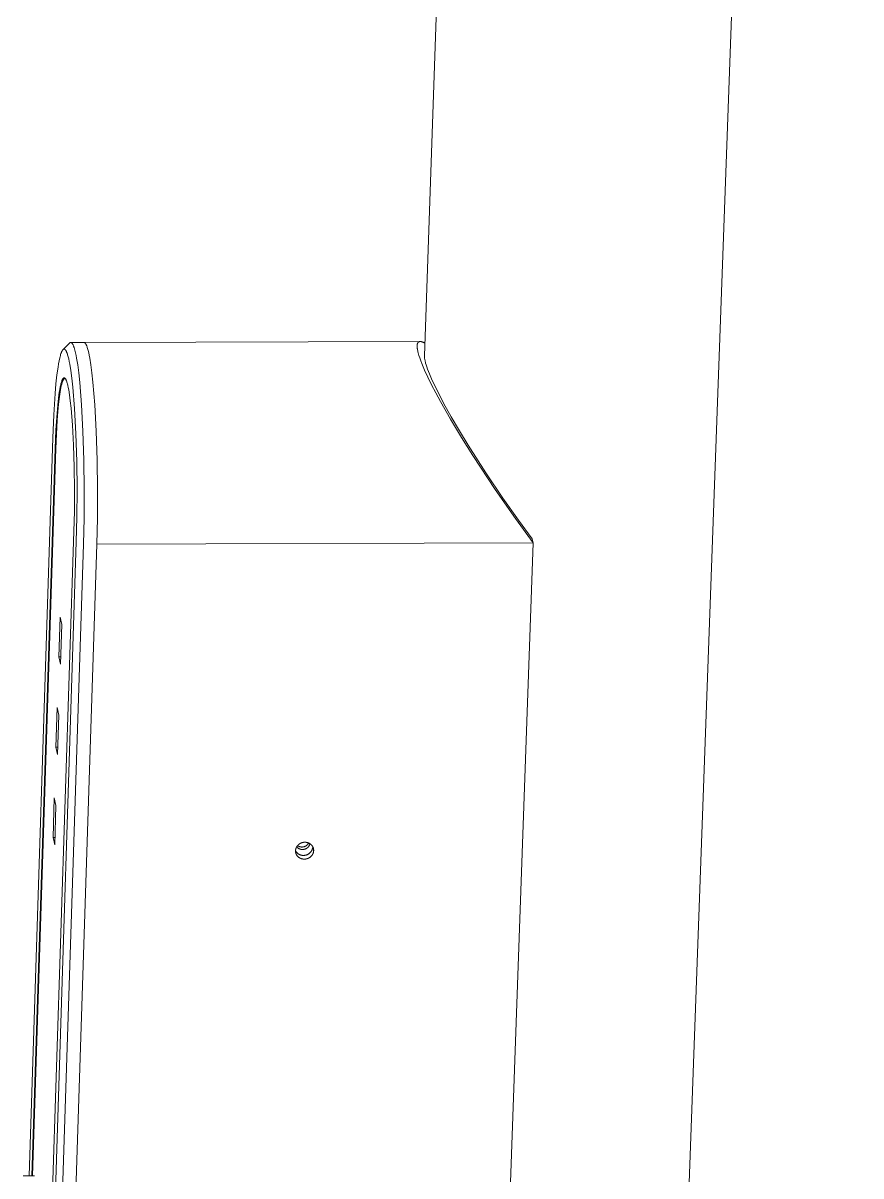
# Model space of a CAD drawing. Header units: inches. Extents: x 214 to 477, y -11 to 187.
# Drawn here: x 438.48 to 448.07, y 110.49 to 123.69 of the extents above; entities that cross this region are included whole.
import ezdxf

# ---------------------------------------------------------------- set-up
doc = ezdxf.new("R2010")
doc.units = ezdxf.units.IN
doc.layers.add('ZANO_R', color=7, linetype='Continuous', lineweight=0)

msp = doc.modelspace()

# ---------------------------------------------------------------- linework, layer by layer
at = {"layer": 'ZANO_R'}
for p, q in [((443.07489, 119.87854), (444.61607, 164.68788)), ((448.07483, 164.55259), (445.44707, 92.30785)), ((438.93347, 119.95033), (439.00808, 120.02582)), ((439.00865, 120.02639), (439.00808, 120.02582)), ((439.00923, 120.02694), (439.00865, 120.02639)), ((439.0098, 120.02746), (439.00923, 120.02694)), ((439.01038, 120.02795), (439.0098, 120.02746)), ((439.01095, 120.02842), (439.01038, 120.02795)), ((439.01152, 120.02886), (439.01095, 120.02842)), ((439.0121, 120.02928), (439.01152, 120.02886)), ((439.01267, 120.02967), (439.0121, 120.02928)), ((439.01325, 120.03004), (439.01267, 120.02967)), ((439.01382, 120.03038), (439.01325, 120.03004)), ((439.01439, 120.0307), (439.01382, 120.03038)), ((439.01497, 120.031), (439.01439, 120.0307)), ((439.01525, 120.03113), (439.01497, 120.031)), ((439.01554, 120.03126), (439.01525, 120.03113)), ((439.01583, 120.03139), (439.01554, 120.03126)), ((439.01611, 120.03151), (439.01583, 120.03139)), ((439.0164, 120.03162), (439.01611, 120.03151)), ((439.01669, 120.03173), (439.0164, 120.03162)), ((439.01697, 120.03183), (439.01669, 120.03173)), ((439.01726, 120.03192), (439.01697, 120.03183)), ((439.01754, 120.03201), (439.01726, 120.03192)), ((439.01783, 120.03209), (439.01754, 120.03201)), ((439.01812, 120.03217), (439.01783, 120.03209)), ((439.0184, 120.03224), (439.01812, 120.03217)), ((439.01869, 120.0323), (439.0184, 120.03224)), ((439.01897, 120.03236), (439.01869, 120.0323)), ((439.01926, 120.03241), (439.01897, 120.03236)), ((439.01954, 120.03245), (439.01926, 120.03241)), ((439.01983, 120.03249), (439.01954, 120.03245)), ((439.02011, 120.03253), (439.01983, 120.03249)), ((439.0204, 120.03255), (439.02011, 120.03253)), ((439.02069, 120.03257), (439.0204, 120.03255)), ((439.02097, 120.03259), (439.02069, 120.03257)), ((439.02126, 120.0326), (439.02097, 120.03259)), ((439.02154, 120.0326), (439.02126, 120.0326)), ((439.02148, 120.0326), (439.1727, 120.033)), ((439.02183, 120.0326), (439.02154, 120.0326)), ((439.02211, 120.03259), (439.02183, 120.0326)), ((439.02239, 120.03257), (439.02211, 120.03259)), ((439.02268, 120.03255), (439.02239, 120.03257)), ((439.02296, 120.03252), (439.02268, 120.03255)), ((439.02325, 120.03249), (439.02296, 120.03252)), ((439.02353, 120.03245), (439.02325, 120.03249)), ((439.02382, 120.0324), (439.02353, 120.03245)), ((439.0241, 120.03235), (439.02382, 120.0324)), ((439.02438, 120.03229), (439.0241, 120.03235)), ((439.02467, 120.03223), (439.02438, 120.03229)), ((439.02495, 120.03216), (439.02467, 120.03223)), ((439.02524, 120.03208), (439.02495, 120.03216)), ((439.02552, 120.032), (439.02524, 120.03208)), ((439.0258, 120.03192), (439.02552, 120.032)), ((439.02609, 120.03182), (439.0258, 120.03192)), ((439.02637, 120.03172), (439.02609, 120.03182)), ((439.02665, 120.03162), (439.02637, 120.03172)), ((439.02693, 120.03151), (439.02665, 120.03162)), ((439.02722, 120.03139), (439.02693, 120.03151)), ((439.0275, 120.03127), (439.02722, 120.03139)), ((439.02807, 120.031), (439.0275, 120.03127)), ((439.02863, 120.03071), (439.02807, 120.031)), ((439.02919, 120.0304), (439.02863, 120.03071)), ((439.02976, 120.03007), (439.02919, 120.0304)), ((439.03032, 120.02971), (439.02976, 120.03007)), ((439.03088, 120.02933), (439.03032, 120.02971)), ((439.03144, 120.02893), (439.03088, 120.02933)), ((439.03201, 120.0285), (439.03144, 120.02893)), ((439.03257, 120.02805), (439.03201, 120.0285)), ((439.03313, 120.02758), (439.03257, 120.02805)), ((439.03369, 120.02708), (439.03313, 120.02758)), ((439.03425, 120.02656), (439.03369, 120.02708)), ((439.0348, 120.02602), (439.03425, 120.02656)), ((439.03536, 120.02546), (439.0348, 120.02602)), ((439.1727, 120.033), (439.17317, 120.03299)), ((439.17278, 120.033), (443.02444, 120.04307)), ((439.17317, 120.03299), (439.17363, 120.03297)), ((439.17363, 120.03297), (439.1741, 120.03293)), ((439.1741, 120.03293), (439.17457, 120.03288)), ((439.17457, 120.03288), (439.17503, 120.03281)), ((439.17503, 120.03281), (439.1755, 120.03273)), ((439.1755, 120.03273), (439.17597, 120.03263)), ((439.17597, 120.03263), (439.17643, 120.03251)), ((439.17643, 120.03251), (439.1769, 120.03238)), ((439.1769, 120.03238), (439.17736, 120.03223)), ((439.17736, 120.03223), (439.17783, 120.03206)), ((439.17783, 120.03206), (439.17829, 120.03188)), ((439.17829, 120.03188), (439.17875, 120.03169)), ((439.17875, 120.03169), (439.17922, 120.03147)), ((439.17922, 120.03147), (439.17968, 120.03125)), ((439.17968, 120.03125), (439.18014, 120.031)), ((439.18014, 120.031), (439.18061, 120.03074)), ((439.18061, 120.03074), (439.18107, 120.03047)), ((439.18107, 120.03047), (439.18153, 120.03018)), ((439.18153, 120.03018), (439.18199, 120.02987)), ((439.18199, 120.02987), (439.18245, 120.02955)), ((439.18245, 120.02955), (439.18291, 120.02921)), ((439.18291, 120.02921), (439.18337, 120.02886)), ((439.18337, 120.02886), (439.18383, 120.02849)), ((439.18383, 120.02849), (439.18429, 120.02811)), ((439.18429, 120.02811), (439.18475, 120.02771)), ((439.18475, 120.02771), (439.18521, 120.02729)), ((439.18521, 120.02729), (439.18567, 120.02687)), ((439.18567, 120.02687), (439.18658, 120.02596)), ((439.18658, 120.02596), (439.1875, 120.025)), ((442.99578, 120.02408), (442.99696, 120.02646)), ((442.99696, 120.02646), (442.99825, 120.02868)), ((442.99825, 120.02868), (442.99964, 120.03074)), ((442.99964, 120.03074), (443.00115, 120.03264)), ((443.00115, 120.03264), (443.00276, 120.03438)), ((443.00276, 120.03438), (443.00448, 120.03596)), ((443.00448, 120.03596), (443.00631, 120.03738)), ((443.00631, 120.03738), (443.00824, 120.03864)), ((443.00824, 120.03864), (443.01028, 120.03974)), ((443.01028, 120.03974), (443.01243, 120.04068)), ((443.01243, 120.04068), (443.01467, 120.04147)), ((443.01467, 120.04147), (443.01702, 120.0421)), ((443.01702, 120.0421), (443.01947, 120.04257)), ((443.01947, 120.04257), (443.02203, 120.04289)), ((443.02203, 120.04289), (443.02468, 120.04305)), ((443.02468, 120.04305), (443.02743, 120.04306)), ((443.02743, 120.04306), (443.03028, 120.04292)), ((443.03028, 120.04292), (443.03323, 120.04262)), ((443.03323, 120.04262), (443.03627, 120.04218)), ((443.03627, 120.04218), (443.03941, 120.04158)), ((443.03941, 120.04158), (443.04265, 120.04083)), ((443.04265, 120.04083), (443.04598, 120.03994)), ((443.04598, 120.03994), (443.04939, 120.0389)), ((443.04939, 120.0389), (443.05291, 120.03771)), ((443.05291, 120.03771), (443.05651, 120.03638)), ((443.05651, 120.03638), (443.0602, 120.0349)), ((443.0602, 120.0349), (443.06397, 120.03328)), ((443.06397, 120.03328), (443.06784, 120.03152)), ((443.06784, 120.03152), (443.07179, 120.02962)), ((443.07179, 120.02962), (443.07582, 120.02758)), ((443.07582, 120.02758), (443.07994, 120.02541)), ((438.90322, 119.88208), (438.90672, 119.89405)), ((438.90672, 119.89405), (438.91024, 119.90497)), ((438.91024, 119.90497), (438.91201, 119.91004)), ((438.91201, 119.91004), (438.91378, 119.91484)), ((438.91378, 119.91484), (438.91556, 119.91938)), ((438.91556, 119.91938), (438.91734, 119.92366)), ((438.91734, 119.92366), (438.91913, 119.92767)), ((438.91913, 119.92767), (438.92092, 119.93142)), ((438.92092, 119.93142), (438.92271, 119.93491)), ((438.92271, 119.93491), (438.9236, 119.93656)), ((438.9236, 119.93656), (438.9245, 119.93814)), ((438.9245, 119.93814), (438.92539, 119.93965)), ((438.92539, 119.93965), (438.92629, 119.9411)), ((438.92629, 119.9411), (438.92719, 119.94248)), ((438.92719, 119.94248), (438.92809, 119.9438)), ((438.92809, 119.9438), (438.92898, 119.94505)), ((438.92898, 119.94505), (438.92988, 119.94623)), ((438.92988, 119.94623), (438.93078, 119.94735)), ((438.93078, 119.94735), (438.93168, 119.94841)), ((438.93168, 119.94841), (438.93257, 119.9494)), ((438.93257, 119.9494), (438.93347, 119.95033)), ((438.93347, 119.95033), (438.93437, 119.95119)), ((438.93437, 119.95119), (438.93527, 119.95199)), ((438.93527, 119.95199), (438.93616, 119.95272)), ((438.93616, 119.95272), (438.93706, 119.95339)), ((438.93706, 119.95339), (438.93796, 119.95399)), ((438.93796, 119.95399), (438.93885, 119.95453)), ((438.93885, 119.95453), (438.93975, 119.95501)), ((438.93975, 119.95501), (438.94064, 119.95543)), ((438.94064, 119.95543), (438.94153, 119.95578)), ((438.94153, 119.95578), (438.94243, 119.95606)), ((438.94243, 119.95606), (438.94332, 119.95629)), ((438.94332, 119.95629), (438.94421, 119.95645)), ((438.94421, 119.95645), (438.9451, 119.95655)), ((438.9451, 119.95655), (438.94599, 119.95659)), ((438.94599, 119.95659), (438.94688, 119.95656)), ((438.94688, 119.95656), (438.94777, 119.95647)), ((438.94777, 119.95647), (438.94866, 119.95633)), ((438.94866, 119.95633), (438.94954, 119.95612)), ((438.94954, 119.95612), (438.95043, 119.95585)), ((438.95043, 119.95585), (438.95131, 119.95552)), ((438.95131, 119.95552), (438.95219, 119.95512)), ((438.95219, 119.95512), (438.95307, 119.95467)), ((438.95307, 119.95467), (438.95395, 119.95416)), ((438.95395, 119.95416), (438.95483, 119.95359)), ((438.95483, 119.95359), (438.95571, 119.95296)), ((438.95571, 119.95296), (438.95658, 119.95227)), ((438.95658, 119.95227), (438.95746, 119.95152)), ((438.95746, 119.95152), (438.95833, 119.95072)), ((438.95833, 119.95072), (438.9592, 119.94985)), ((438.9592, 119.94985), (438.96007, 119.94893)), ((438.96007, 119.94893), (438.96094, 119.94795)), ((438.96094, 119.94795), (438.9618, 119.94691)), ((438.9618, 119.94691), (438.96267, 119.94582)), ((438.96267, 119.94582), (438.96353, 119.94467)), ((438.96353, 119.94467), (438.96439, 119.94346)), ((438.96439, 119.94346), (438.96525, 119.9422)), ((438.96525, 119.9422), (438.96611, 119.94088)), ((438.96611, 119.94088), (438.96696, 119.93951)), ((438.96696, 119.93951), (438.96867, 119.9366)), ((438.96867, 119.9366), (438.97036, 119.93347)), ((438.97036, 119.93347), (438.97205, 119.93013)), ((438.97205, 119.93013), (438.97373, 119.92658)), ((438.97373, 119.92658), (438.97539, 119.92283)), ((438.97539, 119.92283), (438.97705, 119.91887)), ((438.97705, 119.91887), (438.9787, 119.91471)), ((438.9787, 119.91471), (438.98034, 119.91035)), ((438.98034, 119.91035), (438.98359, 119.90106)), ((438.98359, 119.90106), (438.98679, 119.89101)), ((439.03592, 120.02487), (439.03536, 120.02546)), ((439.03647, 120.02426), (439.03592, 120.02487)), ((439.03703, 120.02363), (439.03647, 120.02426)), ((439.03759, 120.02298), (439.03703, 120.02363)), ((439.03869, 120.0216), (439.03759, 120.02298)), ((439.0398, 120.02014), (439.03869, 120.0216)), ((439.0409, 120.01859), (439.0398, 120.02014)), ((439.042, 120.01695), (439.0409, 120.01859)), ((439.0431, 120.01523), (439.042, 120.01695)), ((439.04419, 120.01342), (439.0431, 120.01523)), ((439.04528, 120.01152), (439.04419, 120.01342)), ((439.04637, 120.00954), (439.04528, 120.01152)), ((439.04853, 120.00533), (439.04637, 120.00954)), ((439.05068, 120.00079), (439.04853, 120.00533)), ((439.05282, 119.99593), (439.05068, 120.00079)), ((439.05494, 119.99075), (439.05282, 119.99593)), ((439.05704, 119.98526), (439.05494, 119.99075)), ((439.05913, 119.97946), (439.05704, 119.98526)), ((439.0612, 119.97337), (439.05913, 119.97946)), ((439.06529, 119.96031), (439.0612, 119.97337)), ((439.06932, 119.94613), (439.06529, 119.96031)), ((439.07326, 119.93089), (439.06932, 119.94613)), ((439.07713, 119.91464), (439.07326, 119.93089)), ((439.08341, 119.88544), (439.07713, 119.91464)), ((439.1875, 120.025), (439.18841, 120.02397)), ((439.18841, 120.02397), (439.18932, 120.02289)), ((439.18932, 120.02289), (439.19023, 120.02174)), ((439.19023, 120.02174), (439.19113, 120.02054)), ((439.19113, 120.02054), (439.19204, 120.01928)), ((439.19204, 120.01928), (439.19294, 120.01796)), ((439.19294, 120.01796), (439.19384, 120.01658)), ((439.19384, 120.01658), (439.19474, 120.01514)), ((439.19474, 120.01514), (439.19653, 120.0121)), ((439.19653, 120.0121), (439.19831, 120.00883)), ((439.19831, 120.00883), (439.20009, 120.00533)), ((439.20009, 120.00533), (439.20185, 120.00162)), ((439.20185, 120.00162), (439.2036, 119.99769)), ((439.2036, 119.99769), (439.20535, 119.99354)), ((439.20535, 119.99354), (439.20708, 119.98919)), ((439.20708, 119.98919), (439.2088, 119.98463)), ((439.2088, 119.98463), (439.21221, 119.9749)), ((439.21221, 119.9749), (439.21558, 119.96439)), ((439.21558, 119.96439), (439.2189, 119.95312)), ((439.2189, 119.95312), (439.22217, 119.94111)), ((439.22217, 119.94111), (439.22856, 119.91504)), ((439.22856, 119.91504), (439.23486, 119.88584)), ((442.99016, 119.99135), (442.99021, 119.99535)), ((442.99022, 119.98718), (442.99016, 119.99135)), ((442.99021, 119.99535), (442.99038, 119.99919)), ((442.99039, 119.98286), (442.99022, 119.98718)), ((442.99038, 119.99919), (442.99066, 120.00286)), ((442.99068, 119.97838), (442.99039, 119.98286)), ((442.99066, 120.00286), (442.99105, 120.00638)), ((442.99109, 119.97373), (442.99068, 119.97838)), ((442.99105, 120.00638), (442.99156, 120.00974)), ((442.99161, 119.96893), (442.99109, 119.97373)), ((442.99156, 120.00974), (442.99218, 120.01293)), ((442.99224, 119.96397), (442.99161, 119.96893)), ((442.99218, 120.01293), (442.99291, 120.01596)), ((442.99299, 119.95885), (442.99224, 119.96397)), ((442.99291, 120.01596), (442.99376, 120.01883)), ((442.99484, 119.94813), (442.99299, 119.95885)), ((442.99376, 120.01883), (442.99472, 120.02153)), ((442.99472, 120.02153), (442.99578, 120.02408)), ((442.99714, 119.93679), (442.99484, 119.94813)), ((442.9999, 119.92482), (442.99714, 119.93679)), ((443.00312, 119.91224), (442.9999, 119.92482)), ((443.0068, 119.89906), (443.00312, 119.91224)), ((443.01093, 119.88528), (443.0068, 119.89906)), ((438.87651, 119.75007), (438.88292, 119.7889)), ((438.88292, 119.7889), (438.88953, 119.82395)), ((438.88953, 119.82395), (438.8963, 119.85505)), ((438.8963, 119.85505), (438.89974, 119.86908)), ((438.89974, 119.86908), (438.90322, 119.88208)), ((438.98679, 119.89101), (438.98995, 119.88024)), ((438.98995, 119.88024), (438.99306, 119.86878)), ((438.99306, 119.86878), (438.99915, 119.84387)), ((439.00513, 119.81598), (438.99915, 119.84387)), ((439.01111, 119.78459), (439.00513, 119.81598)), ((439.02298, 119.71106), (439.01111, 119.78459)), ((439.08968, 119.85258), (439.08341, 119.88544)), ((439.10212, 119.7756), (439.08968, 119.85258)), ((439.11425, 119.68338), (439.10212, 119.7756)), ((439.23486, 119.88584), (439.24114, 119.85298)), ((439.24114, 119.85298), (439.25361, 119.776)), ((439.25361, 119.776), (439.26577, 119.68379)), ((443.02053, 119.85595), (443.01093, 119.88528)), ((443.03191, 119.82435), (443.02053, 119.85595)), ((443.04501, 119.79057), (443.03191, 119.82435)), ((443.0598, 119.75469), (443.04501, 119.79057)), ((443.0748, 119.87544), (443.07486, 119.87854)), ((443.07481, 119.87223), (443.0748, 119.87544)), ((443.07489, 119.86892), (443.07481, 119.87223)), ((443.07505, 119.8655), (443.07489, 119.86892)), ((443.07529, 119.86197), (443.07505, 119.8655)), ((443.0756, 119.85834), (443.07529, 119.86197)), ((443.07645, 119.85076), (443.0756, 119.85834)), ((443.07761, 119.84275), (443.07645, 119.85076)), ((443.07907, 119.83433), (443.07761, 119.84275)), ((443.08084, 119.8255), (443.07907, 119.83433)), ((443.08291, 119.81625), (443.08084, 119.8255)), ((443.08528, 119.8066), (443.08291, 119.81625)), ((443.08795, 119.79654), (443.08528, 119.8066)), ((443.09421, 119.77522), (443.08795, 119.79654)), ((443.10165, 119.75235), (443.09421, 119.77522)), ((438.85322, 119.56072), (438.86435, 119.66175)), ((438.86435, 119.66175), (438.87651, 119.75007)), ((439.03454, 119.62299), (439.02298, 119.71106)), ((439.12585, 119.57606), (439.11425, 119.68338)), ((439.26577, 119.68379), (439.2774, 119.57648)), ((443.07621, 119.71683), (443.0598, 119.75469)), ((443.11369, 119.63562), (443.07621, 119.71683)), ((443.11026, 119.72797), (443.10165, 119.75235)), ((443.12003, 119.70211), (443.11026, 119.72797)), ((443.15689, 119.54794), (443.11369, 119.63562)), ((443.13093, 119.67485), (443.12003, 119.70211)), ((443.156, 119.61631), (443.13093, 119.67485)), ((438.84326, 119.44904), (438.85322, 119.56072)), ((438.89678, 119.49542), (438.90204, 119.5233)), ((438.90204, 119.5233), (438.90744, 119.54804)), ((438.90576, 119.49268), (438.90995, 119.51458)), ((438.90744, 119.54804), (438.91018, 119.5592)), ((438.90995, 119.51458), (438.91423, 119.53448)), ((438.91018, 119.5592), (438.91294, 119.56954)), ((438.91294, 119.56954), (438.91573, 119.57905)), ((438.91423, 119.53448), (438.91858, 119.55233)), ((438.91573, 119.57905), (438.91854, 119.58774)), ((438.91854, 119.58774), (438.91995, 119.59177)), ((438.91858, 119.55233), (438.92077, 119.56048)), ((438.91995, 119.59177), (438.92136, 119.59558)), ((438.92077, 119.56048), (438.92299, 119.56811)), ((438.92136, 119.59558), (438.92278, 119.59919)), ((438.92278, 119.59919), (438.92419, 119.60259)), ((438.92299, 119.56811), (438.92521, 119.5752)), ((438.92419, 119.60259), (438.92562, 119.60578)), ((438.92521, 119.5752), (438.92744, 119.58177)), ((438.92562, 119.60578), (438.92704, 119.60876)), ((438.92704, 119.60876), (438.92847, 119.61153)), ((438.92744, 119.58177), (438.92969, 119.5878)), ((438.92847, 119.61153), (438.92918, 119.61283)), ((438.92918, 119.61283), (438.92989, 119.61409)), ((438.92969, 119.5878), (438.93081, 119.59062)), ((438.92989, 119.61409), (438.93061, 119.61529)), ((438.93061, 119.61529), (438.93132, 119.61644)), ((438.93081, 119.59062), (438.93194, 119.5933)), ((438.93132, 119.61644), (438.93204, 119.61753)), ((438.93194, 119.5933), (438.93307, 119.59585)), ((438.93204, 119.61753), (438.93275, 119.61858)), ((438.93275, 119.61858), (438.93347, 119.61957)), ((438.93307, 119.59585), (438.9342, 119.59827)), ((438.93347, 119.61957), (438.93418, 119.62051)), ((438.93418, 119.62051), (438.9349, 119.6214)), ((438.9342, 119.59827), (438.93533, 119.60055)), ((438.9349, 119.6214), (438.93561, 119.62224)), ((438.93533, 119.60055), (438.93646, 119.6027)), ((438.93561, 119.62224), (438.93632, 119.62302)), ((438.93632, 119.62302), (438.93704, 119.62376)), ((438.93646, 119.6027), (438.9376, 119.60472)), ((438.93704, 119.62376), (438.93775, 119.62444)), ((438.9376, 119.60472), (438.93873, 119.6066)), ((438.93775, 119.62444), (438.93847, 119.62507)), ((438.93847, 119.62507), (438.93918, 119.62565)), ((438.93873, 119.6066), (438.93987, 119.60835)), ((438.93918, 119.62565), (438.9399, 119.62618)), ((438.93987, 119.60835), (438.94043, 119.60918)), ((438.9399, 119.62618), (438.94061, 119.62666)), ((438.94043, 119.60918), (438.941, 119.60997)), ((438.94061, 119.62666), (438.94132, 119.62708)), ((438.941, 119.60997), (438.94157, 119.61073)), ((438.94132, 119.62708), (438.94204, 119.62746)), ((438.94157, 119.61073), (438.94214, 119.61146)), ((438.94204, 119.62746), (438.94275, 119.62778)), ((438.94214, 119.61146), (438.9427, 119.61215)), ((438.9427, 119.61215), (438.94327, 119.61281)), ((438.94275, 119.62778), (438.94346, 119.62806)), ((438.94327, 119.61281), (438.94384, 119.61344)), ((438.94346, 119.62806), (438.94417, 119.62828)), ((438.94384, 119.61344), (438.94441, 119.61404)), ((438.94417, 119.62828), (438.94488, 119.62846)), ((438.94441, 119.61404), (438.94498, 119.6146)), ((438.94488, 119.62846), (438.94559, 119.62858)), ((438.94498, 119.6146), (438.94554, 119.61513)), ((438.94554, 119.61513), (438.94611, 119.61563)), ((438.94559, 119.62858), (438.9463, 119.62866)), ((438.94611, 119.61563), (438.94668, 119.61609)), ((438.9463, 119.62866), (438.94701, 119.62868)), ((438.94668, 119.61609), (438.94724, 119.61653)), ((438.94701, 119.62868), (438.94772, 119.62866)), ((438.94724, 119.61653), (438.94781, 119.61693)), ((438.94772, 119.62866), (438.94842, 119.62859)), ((438.94781, 119.61693), (438.94838, 119.61729)), ((438.94838, 119.61729), (438.94894, 119.61763)), ((438.94842, 119.62859), (438.94913, 119.62847)), ((438.94894, 119.61763), (438.94951, 119.61793)), ((438.94913, 119.62847), (438.94984, 119.6283)), ((438.94951, 119.61793), (438.95007, 119.6182)), ((438.94984, 119.6283), (438.95054, 119.62808)), ((438.95007, 119.6182), (438.95064, 119.61844)), ((438.95054, 119.62808), (438.95124, 119.62781)), ((438.95064, 119.61844), (438.9512, 119.61865)), ((438.9512, 119.61865), (438.95177, 119.61883)), ((438.95124, 119.62781), (438.95195, 119.62749)), ((438.95177, 119.61883), (438.95233, 119.61897)), ((438.95195, 119.62749), (438.95265, 119.62713)), ((438.95233, 119.61897), (438.9529, 119.61908)), ((438.95265, 119.62713), (438.95335, 119.62672)), ((438.9529, 119.61908), (438.95346, 119.61916)), ((438.95335, 119.62672), (438.95405, 119.62626)), ((438.95346, 119.61916), (438.95402, 119.61921)), ((438.95402, 119.61921), (438.95459, 119.61923)), ((438.95405, 119.62626), (438.95475, 119.62576)), ((438.95459, 119.61923), (438.95515, 119.61921)), ((438.95475, 119.62576), (438.95544, 119.6252)), ((438.95515, 119.61921), (438.95571, 119.61917)), ((438.95544, 119.6252), (438.95614, 119.6246)), ((438.95571, 119.61917), (438.95627, 119.61909)), ((438.95601, 119.61923), (438.96088, 119.61925)), ((438.95614, 119.6246), (438.95683, 119.62396)), ((438.95627, 119.61909), (438.95683, 119.61899)), ((438.95683, 119.62396), (438.95753, 119.62327)), ((438.95683, 119.61899), (438.95739, 119.61885)), ((438.95739, 119.61885), (438.95795, 119.61868)), ((438.95753, 119.62327), (438.95822, 119.62253)), ((438.95795, 119.61868), (438.95851, 119.61848)), ((438.95822, 119.62253), (438.95891, 119.62174)), ((438.95851, 119.61848), (438.95907, 119.61825)), ((438.95891, 119.62174), (438.9596, 119.62091)), ((438.95907, 119.61825), (438.95963, 119.61799)), ((438.9596, 119.62091), (438.96029, 119.62004)), ((438.95963, 119.61799), (438.96018, 119.6177)), ((438.96018, 119.6177), (438.96074, 119.61737)), ((438.96029, 119.62004), (438.96097, 119.61912)), ((438.96074, 119.61737), (438.9613, 119.61702)), ((438.96097, 119.61912), (438.96166, 119.61816)), ((438.9613, 119.61702), (438.96185, 119.61664)), ((438.96166, 119.61816), (438.96234, 119.61715)), ((438.96185, 119.61664), (438.96241, 119.61623)), ((438.96234, 119.61715), (438.96302, 119.61609)), ((438.96241, 119.61623), (438.96296, 119.61579)), ((438.96296, 119.61579), (438.96351, 119.61531)), ((438.96302, 119.61609), (438.96371, 119.615)), ((438.96371, 119.615), (438.96506, 119.61267)), ((438.96506, 119.61267), (438.96641, 119.61018)), ((438.96641, 119.61018), (438.96775, 119.60751)), ((438.96775, 119.60751), (438.96909, 119.60468)), ((438.96909, 119.60468), (438.97042, 119.60168)), ((438.97042, 119.60168), (438.97174, 119.59852)), ((438.97174, 119.59852), (438.97305, 119.59521)), ((438.97305, 119.59521), (438.97436, 119.59173)), ((438.97436, 119.59173), (438.97694, 119.58432)), ((438.97694, 119.58432), (438.97949, 119.57631)), ((438.97949, 119.57631), (438.98201, 119.56772)), ((438.98201, 119.56772), (438.98448, 119.55858)), ((438.98448, 119.55858), (438.98932, 119.53873)), ((438.98932, 119.53873), (438.99409, 119.5165)), ((438.99409, 119.5165), (438.99885, 119.49149)), ((439.04561, 119.52049), (439.03454, 119.62299)), ((439.06541, 119.27509), (439.04561, 119.52049)), ((439.14662, 119.31909), (439.12585, 119.57606)), ((439.2774, 119.57648), (439.29821, 119.31951)), ((443.1852, 119.55286), (443.156, 119.61631)), ((443.2052, 119.45482), (443.15689, 119.54794)), ((443.21825, 119.48504), (443.1852, 119.55286)), ((438.82713, 119.20277), (438.84326, 119.44904)), ((438.87312, 119.31379), (438.88198, 119.39422)), ((438.88198, 119.39422), (438.89167, 119.46451)), ((438.88642, 119.35564), (438.8938, 119.41565)), ((438.89167, 119.46451), (438.89678, 119.49542)), ((438.8938, 119.41565), (438.90167, 119.46885)), ((438.90167, 119.46885), (438.90576, 119.49268)), ((438.99885, 119.49149), (439.00829, 119.43291)), ((439.00829, 119.43291), (439.0175, 119.36277)), ((443.25794, 119.35735), (443.2052, 119.45482)), ((443.29444, 119.33864), (443.21825, 119.48504)), ((438.86518, 119.22487), (438.87312, 119.31379)), ((438.86777, 119.14288), (438.87959, 119.28959)), ((438.87959, 119.28959), (438.88642, 119.35564)), ((439.0175, 119.36277), (439.0263, 119.28115)), ((439.0263, 119.28115), (439.04206, 119.08577)), ((439.08083, 118.98535), (439.06541, 119.27509)), ((439.16278, 119.01569), (439.14662, 119.31909)), ((439.29821, 119.31951), (439.31441, 119.01612)), ((443.37387, 119.15366), (443.25794, 119.35735)), ((443.38158, 119.18193), (443.29444, 119.33864)), ((438.81617, 118.94105), (438.82713, 119.20277)), ((438.85233, 119.02876), (438.86518, 119.22487)), ((438.85855, 118.98288), (438.86777, 119.14288)), ((443.49912, 118.94497), (443.37387, 119.15366)), ((443.4765, 119.01961), (443.38158, 119.18193)), ((438.84359, 118.8203), (438.85233, 119.02876)), ((438.85194, 118.81683), (438.85855, 118.98288)), ((439.04206, 119.08577), (439.05432, 118.85513)), ((439.09072, 118.66836), (439.08083, 118.98535)), ((439.17315, 118.68374), (439.16278, 119.01569)), ((439.31441, 119.01612), (439.32481, 118.68419)), ((443.57617, 118.85595), (443.4765, 119.01961)), ((438.81617, 118.94105), (438.54486, 110.48724)), ((439.05432, 118.85513), (439.0622, 118.60285)), ((443.62858, 118.73821), (443.49912, 118.94497)), ((443.77925, 118.53834), (443.57617, 118.85595)), ((438.57601, 110.48739), (438.84359, 118.8203)), ((438.85194, 118.81683), (438.58443, 110.48743)), ((443.8839, 118.3505), (443.62858, 118.73821)), ((439.0622, 118.60285), (439.06533, 118.34518)), ((439.09466, 118.34461), (439.09072, 118.66836)), ((439.17728, 118.3447), (439.17315, 118.68374)), ((439.32481, 118.68419), (439.32894, 118.34516)), ((443.97423, 118.24903), (443.77925, 118.53834)), ((439.06533, 118.34518), (439.06394, 118.0978)), ((439.09292, 118.03376), (439.09466, 118.34461)), ((439.17545, 118.01918), (439.17728, 118.3447)), ((439.32894, 118.34516), (439.32711, 118.01964)), ((444.11705, 118.01549), (443.8839, 118.3505)), ((444.15156, 117.9972), (443.97423, 118.24903)), ((439.06394, 118.0978), (439.05875, 117.8729)), ((439.08639, 117.75119), (439.09292, 118.03376)), ((439.1686, 117.72327), (439.17545, 118.01918)), ((439.32711, 118.01964), (439.32024, 117.72375)), ((444.31845, 117.73939), (444.11705, 118.01549)), ((444.30737, 117.78438), (444.15156, 117.9972)), ((439.05875, 117.8729), (438.60741, 103.88097)), ((444.30806, 117.78157), (444.30737, 117.78438)), ((444.31845, 117.73939), (444.30806, 117.78157)), ((438.63462, 103.75406), (439.08639, 117.75119)), ((438.71611, 103.72517), (439.1686, 117.72327)), ((439.32024, 117.72375), (438.8665, 103.7261)), ((439.32024, 117.72375), (444.31845, 117.73939)), ((443.82379, 103.75702), (444.31845, 117.73939)), ((438.88604, 116.43303), (438.90065, 116.88709)), ((438.90065, 116.88709), (438.91972, 116.80261)), ((438.91972, 116.80261), (438.9051, 116.34843)), ((438.88604, 116.43303), (438.90782, 116.4331)), ((438.9051, 116.34843), (438.88604, 116.43303)), ((438.85271, 115.3972), (438.8673, 115.8507)), ((438.8673, 115.8507), (438.88634, 115.76595)), ((438.88634, 115.76595), (438.87174, 115.31233)), ((438.85271, 115.3972), (438.87448, 115.39728)), ((438.87174, 115.31233), (438.85271, 115.3972)), ((438.81941, 114.36264), (438.83399, 114.81559)), ((438.83399, 114.81559), (438.85301, 114.73057)), ((438.85301, 114.73057), (438.83842, 114.27751)), ((438.81941, 114.36264), (438.84117, 114.36273)), ((438.83842, 114.27751), (438.81941, 114.36264)), ((441.59762, 114.21392), (441.59777, 114.21608)), ((441.59777, 114.21608), (441.59797, 114.21826)), ((441.59797, 114.21826), (441.59823, 114.22045)), ((441.59823, 114.22045), (441.59855, 114.22266)), ((441.59855, 114.22266), (441.59892, 114.22488)), ((441.59892, 114.22488), (441.59936, 114.22711)), ((441.59936, 114.22711), (441.59985, 114.22935)), ((441.59985, 114.22935), (441.6004, 114.2316)), ((441.6004, 114.2316), (441.60101, 114.23385)), ((441.60101, 114.23385), (441.60169, 114.23611)), ((441.60169, 114.23611), (441.60243, 114.23836)), ((441.60243, 114.23836), (441.60323, 114.24062)), ((441.60323, 114.24062), (441.6041, 114.24287)), ((441.6041, 114.24287), (441.60502, 114.24512)), ((441.60502, 114.24512), (441.60602, 114.24735)), ((441.60602, 114.24735), (441.60707, 114.24958)), ((441.60707, 114.24958), (441.6082, 114.2518)), ((441.6082, 114.2518), (441.60938, 114.254)), ((441.60938, 114.254), (441.61063, 114.25618)), ((441.61063, 114.25618), (441.61194, 114.25834)), ((441.61275, 114.25405), (441.61072, 114.25633)), ((441.61194, 114.25834), (441.61331, 114.26048)), ((441.61486, 114.25185), (441.61275, 114.25405)), ((441.61331, 114.26048), (441.61475, 114.2626)), ((441.61475, 114.2626), (441.61625, 114.26469)), ((441.61705, 114.24972), (441.61486, 114.25185)), ((441.61625, 114.26469), (441.6178, 114.26675)), ((441.61931, 114.24767), (441.61705, 114.24972)), ((441.6178, 114.26675), (441.61942, 114.26878)), ((441.62164, 114.24569), (441.61931, 114.24767)), ((441.61942, 114.26878), (441.62109, 114.27078)), ((441.6201, 114.26961), (441.62269, 114.26792)), ((441.62109, 114.27078), (441.62282, 114.27274)), ((441.62403, 114.2438), (441.62164, 114.24569)), ((441.62269, 114.26792), (441.62534, 114.26631)), ((441.62282, 114.27274), (441.6246, 114.27467)), ((441.62649, 114.24199), (441.62403, 114.2438)), ((441.6246, 114.27467), (441.62644, 114.27655)), ((441.62534, 114.26631), (441.62804, 114.2648)), ((441.62644, 114.27655), (441.62833, 114.27839)), ((441.62901, 114.24027), (441.62649, 114.24199)), ((441.62804, 114.2648), (441.63079, 114.26339)), ((441.62833, 114.27839), (441.63027, 114.28019)), ((441.63159, 114.23864), (441.62901, 114.24027)), ((441.63027, 114.28019), (441.63225, 114.28194)), ((441.63079, 114.26339), (441.63359, 114.26206)), ((441.63422, 114.23709), (441.63159, 114.23864)), ((441.63225, 114.28194), (441.63428, 114.28365)), ((441.63359, 114.26206), (441.63643, 114.26084)), ((441.63691, 114.23564), (441.63422, 114.23709)), ((441.63428, 114.28365), (441.63636, 114.2853)), ((441.63636, 114.2853), (441.63848, 114.28691)), ((441.63643, 114.26084), (441.63931, 114.25971)), ((441.63964, 114.23428), (441.63691, 114.23564)), ((441.63848, 114.28691), (441.64063, 114.28846)), ((441.63931, 114.25971), (441.64223, 114.25869)), ((441.64242, 114.23302), (441.63964, 114.23428)), ((441.64063, 114.28846), (441.64282, 114.28996)), ((441.64223, 114.25869), (441.64518, 114.25776)), ((441.64524, 114.23185), (441.64242, 114.23302)), ((441.64282, 114.28996), (441.64505, 114.29141)), ((441.64505, 114.29141), (441.64731, 114.2928)), ((441.64518, 114.25776), (441.64817, 114.25694)), ((441.6481, 114.23078), (441.64524, 114.23185)), ((441.64731, 114.2928), (441.6496, 114.29413)), ((441.65099, 114.22981), (441.6481, 114.23078)), ((441.64817, 114.25694), (441.65118, 114.25622)), ((441.6496, 114.29413), (441.65191, 114.29541)), ((441.65392, 114.22894), (441.65099, 114.22981)), ((441.65118, 114.25622), (441.65421, 114.2556)), ((441.65191, 114.29541), (441.65425, 114.29663)), ((441.65687, 114.22817), (441.65392, 114.22894)), ((441.65421, 114.2556), (441.65726, 114.25509)), ((441.65425, 114.29663), (441.65661, 114.29779)), ((441.65661, 114.29779), (441.65899, 114.29889)), ((441.65985, 114.22751), (441.65687, 114.22817)), ((441.65726, 114.25509), (441.66033, 114.25468)), ((441.65899, 114.29889), (441.66139, 114.29993)), ((441.66285, 114.22694), (441.65985, 114.22751)), ((441.66033, 114.25468), (441.66341, 114.25438)), ((441.66139, 114.29993), (441.6638, 114.30091)), ((441.66587, 114.22649), (441.66285, 114.22694)), ((441.66341, 114.25438), (441.6665, 114.25418)), ((441.6638, 114.30091), (441.66623, 114.30184)), ((441.6689, 114.22613), (441.66587, 114.22649)), ((441.66623, 114.30184), (441.66866, 114.3027)), ((441.6665, 114.25418), (441.66959, 114.2541)), ((441.66866, 114.3027), (441.6711, 114.3035)), ((441.67194, 114.22588), (441.6689, 114.22613)), ((441.66959, 114.2541), (441.67268, 114.25411)), ((441.6711, 114.3035), (441.67354, 114.30424)), ((441.67499, 114.22574), (441.67194, 114.22588)), ((441.67268, 114.25411), (441.67578, 114.25424)), ((441.67354, 114.30424), (441.67599, 114.30493)), ((441.67804, 114.2257), (441.67499, 114.22574)), ((441.67578, 114.25424), (441.67886, 114.25447)), ((441.67599, 114.30493), (441.67843, 114.30555)), ((441.68109, 114.22577), (441.67804, 114.2257)), ((441.67843, 114.30555), (441.68088, 114.30612)), ((441.67886, 114.25447), (441.68194, 114.2548)), ((441.68088, 114.30612), (441.68331, 114.30663)), ((441.68414, 114.22594), (441.68109, 114.22577)), ((441.68194, 114.2548), (441.685, 114.25524)), ((441.68331, 114.30663), (441.68574, 114.30708)), ((441.68718, 114.22621), (441.68414, 114.22594)), ((441.685, 114.25524), (441.68805, 114.25579)), ((441.68574, 114.30708), (441.68817, 114.30748)), ((441.69021, 114.2266), (441.68718, 114.22621)), ((441.68805, 114.25579), (441.69107, 114.25644)), ((441.68817, 114.30748), (441.69058, 114.30782)), ((441.69322, 114.22708), (441.69021, 114.2266)), ((441.69058, 114.30782), (441.69298, 114.3081)), ((441.69107, 114.25644), (441.69407, 114.25719)), ((441.69298, 114.3081), (441.69536, 114.30834)), ((441.69622, 114.22767), (441.69322, 114.22708)), ((441.69407, 114.25719), (441.69705, 114.25805)), ((441.69536, 114.30834), (441.69772, 114.30852)), ((441.69919, 114.22836), (441.69622, 114.22767)), ((441.69705, 114.25805), (441.69999, 114.25901)), ((441.69772, 114.30852), (441.70007, 114.30865)), ((441.70214, 114.22916), (441.69919, 114.22836)), ((441.69999, 114.25901), (441.7029, 114.26007)), ((441.70007, 114.30865), (441.7024, 114.30873)), ((441.70505, 114.23006), (441.70214, 114.22916)), ((441.7024, 114.30873), (441.70471, 114.30877)), ((441.7029, 114.26007), (441.70577, 114.26122)), ((441.70471, 114.30877), (441.70701, 114.30875)), ((441.70794, 114.23105), (441.70505, 114.23006)), ((441.70577, 114.26122), (441.7086, 114.26248)), ((441.70701, 114.30875), (441.70934, 114.30869)), ((441.71079, 114.23215), (441.70794, 114.23105)), ((441.7086, 114.26248), (441.71138, 114.26383)), ((441.70934, 114.30869), (441.71168, 114.30858)), ((441.7136, 114.23334), (441.71079, 114.23215)), ((441.71138, 114.26383), (441.71412, 114.26528)), ((441.71168, 114.30858), (441.71403, 114.30841)), ((441.71636, 114.23463), (441.7136, 114.23334)), ((441.71403, 114.30841), (441.7164, 114.3082)), ((441.71412, 114.26528), (441.7168, 114.26682)), ((441.71908, 114.23601), (441.71636, 114.23463)), ((441.7164, 114.3082), (441.71878, 114.30793)), ((441.7168, 114.26682), (441.71943, 114.26845)), ((441.71878, 114.30793), (441.72117, 114.3076)), ((441.72176, 114.23749), (441.71908, 114.23601)), ((441.71943, 114.26845), (441.722, 114.27017)), ((441.72117, 114.3076), (441.72356, 114.30723)), ((441.72437, 114.23906), (441.72176, 114.23749)), ((441.722, 114.27017), (441.72451, 114.27198)), ((441.72356, 114.30723), (441.72596, 114.30679)), ((441.72694, 114.24072), (441.72437, 114.23906)), ((441.72451, 114.27198), (441.72696, 114.27388)), ((441.72596, 114.30679), (441.72837, 114.3063)), ((441.72944, 114.24246), (441.72694, 114.24072)), ((441.72696, 114.27388), (441.72934, 114.27585)), ((441.72837, 114.3063), (441.73077, 114.30575)), ((441.72934, 114.27585), (441.73165, 114.27791)), ((441.73188, 114.24429), (441.72944, 114.24246)), ((441.73077, 114.30575), (441.73318, 114.30515)), ((441.73165, 114.27791), (441.73389, 114.28005)), ((441.73426, 114.24621), (441.73188, 114.24429)), ((441.73318, 114.30515), (441.73558, 114.30448)), ((441.73389, 114.28005), (441.73606, 114.28226)), ((441.73657, 114.2482), (441.73426, 114.24621)), ((441.73558, 114.30448), (441.73797, 114.30376)), ((441.73606, 114.28226), (441.73814, 114.28454)), ((441.73881, 114.25027), (441.73657, 114.2482)), ((441.73797, 114.30376), (441.74036, 114.30298)), ((441.73814, 114.28454), (441.74015, 114.2869)), ((441.74098, 114.25242), (441.73881, 114.25027)), ((441.74015, 114.2869), (441.74208, 114.28932)), ((441.74036, 114.30298), (441.74273, 114.30213)), ((441.74307, 114.25464), (441.74098, 114.25242)), ((441.74208, 114.28932), (441.74392, 114.2918)), ((441.74273, 114.30213), (441.74509, 114.30123)), ((441.74509, 114.25694), (441.74307, 114.25464)), ((441.74392, 114.2918), (441.74568, 114.29435)), ((441.74509, 114.30123), (441.74744, 114.30027)), ((441.74702, 114.2593), (441.74509, 114.25694)), ((441.74568, 114.29435), (441.74734, 114.29696)), ((441.74887, 114.26173), (441.74702, 114.2593)), ((441.74734, 114.29696), (441.74892, 114.29962)), ((441.74744, 114.30027), (441.74977, 114.29924)), ((441.75064, 114.26422), (441.74887, 114.26173)), ((441.74977, 114.29924), (441.75207, 114.29816)), ((441.75231, 114.26677), (441.75064, 114.26422)), ((441.75207, 114.29816), (441.75436, 114.29702)), ((441.7539, 114.26937), (441.75231, 114.26677)), ((441.7554, 114.27203), (441.7539, 114.26937)), ((441.75436, 114.29702), (441.75661, 114.29582)), ((441.75681, 114.27474), (441.7554, 114.27203)), ((441.75661, 114.29582), (441.75884, 114.29456)), ((441.75812, 114.27749), (441.75681, 114.27474)), ((441.75934, 114.28029), (441.75812, 114.27749)), ((441.75884, 114.29456), (441.76104, 114.29324)), ((441.76046, 114.28313), (441.75934, 114.28029)), ((441.76148, 114.28601), (441.76046, 114.28313)), ((441.76104, 114.29324), (441.76321, 114.29187)), ((441.7624, 114.28892), (441.76148, 114.28601)), ((441.76322, 114.29186), (441.7624, 114.28892)), ((441.76321, 114.29187), (441.76533, 114.29044)), ((441.76533, 114.29044), (441.76743, 114.28896)), ((441.76743, 114.28896), (441.76948, 114.28742)), ((441.76948, 114.28742), (441.77148, 114.28583)), ((441.77148, 114.28583), (441.77345, 114.28419)), ((441.77345, 114.28419), (441.77536, 114.2825)), ((441.77536, 114.2825), (441.77723, 114.28076)), ((441.77723, 114.28076), (441.77905, 114.27898)), ((441.77905, 114.27898), (441.78081, 114.27715)), ((441.78081, 114.27715), (441.78252, 114.27528)), ((441.78252, 114.27528), (441.78417, 114.27337)), ((441.78371, 114.21469), (441.78534, 114.21796)), ((441.78417, 114.27337), (441.78577, 114.27142)), ((441.78534, 114.21796), (441.78686, 114.22128)), ((441.78577, 114.27142), (441.78731, 114.26944)), ((441.78686, 114.22128), (441.78826, 114.22466)), ((441.78731, 114.26944), (441.78879, 114.26742)), ((441.78826, 114.22466), (441.78954, 114.22808)), ((441.78879, 114.26742), (441.7902, 114.26537)), ((441.78954, 114.22808), (441.79071, 114.23154)), ((441.7902, 114.26537), (441.79156, 114.26329)), ((441.79071, 114.23154), (441.79175, 114.23504)), ((441.79156, 114.26329), (441.79285, 114.26118)), ((441.79175, 114.23504), (441.79267, 114.23857)), ((441.79267, 114.23857), (441.79347, 114.24214)), ((441.79285, 114.26118), (441.79408, 114.25905)), ((441.79347, 114.24214), (441.79414, 114.24573)), ((441.79408, 114.25905), (441.79525, 114.2569)), ((441.79414, 114.24573), (441.79468, 114.24934)), ((441.79468, 114.24934), (441.7951, 114.25297)), ((441.7951, 114.25297), (441.7954, 114.25661)), ((441.79525, 114.2569), (441.79635, 114.25473)), ((441.79635, 114.25473), (441.79738, 114.25253)), ((441.79738, 114.25253), (441.79835, 114.25033)), ((441.79835, 114.25033), (441.79926, 114.24811)), ((441.79926, 114.24811), (441.8001, 114.24588)), ((441.8001, 114.24588), (441.80088, 114.24364)), ((441.80088, 114.24364), (441.80159, 114.24139)), ((441.80159, 114.24139), (441.80224, 114.23914)), ((441.80224, 114.23914), (441.80282, 114.23689)), ((441.80282, 114.23689), (441.80335, 114.23464)), ((441.80335, 114.23464), (441.80381, 114.2324)), ((441.80381, 114.2324), (441.80421, 114.23015)), ((441.80421, 114.23015), (441.80455, 114.22792)), ((441.80455, 114.22792), (441.80483, 114.22569)), ((441.80483, 114.22569), (441.80506, 114.22347)), ((441.80506, 114.22347), (441.80522, 114.22126)), ((441.80522, 114.22126), (441.80533, 114.21907)), ((441.80533, 114.21907), (441.80539, 114.21689)), ((441.80539, 114.21689), (441.80539, 114.21473)), ((441.59747, 114.20963), (441.59752, 114.21177)), ((441.59748, 114.20747), (441.59747, 114.20963)), ((441.59748, 114.21049), (441.59919, 114.2075)), ((441.59753, 114.20529), (441.59748, 114.20747)), ((441.59752, 114.21177), (441.59762, 114.21392)), ((441.59764, 114.2031), (441.59753, 114.20529)), ((441.59781, 114.20089), (441.59764, 114.2031)), ((441.59804, 114.19867), (441.59781, 114.20089)), ((441.59832, 114.19644), (441.59804, 114.19867)), ((441.59866, 114.1942), (441.59832, 114.19644)), ((441.59906, 114.19196), (441.59866, 114.1942)), ((441.59952, 114.18971), (441.59906, 114.19196)), ((441.59919, 114.2075), (441.601, 114.20457)), ((441.60004, 114.18746), (441.59952, 114.18971)), ((441.60063, 114.18521), (441.60004, 114.18746)), ((441.60128, 114.18296), (441.60063, 114.18521)), ((441.601, 114.20457), (441.6029, 114.20171)), ((441.60199, 114.18072), (441.60128, 114.18296)), ((441.60277, 114.17848), (441.60199, 114.18072)), ((441.60361, 114.17625), (441.60277, 114.17848)), ((441.6029, 114.20171), (441.6049, 114.19891)), ((441.60452, 114.17403), (441.60361, 114.17625)), ((441.60549, 114.17182), (441.60452, 114.17403)), ((441.6049, 114.19891), (441.607, 114.19619)), ((441.60653, 114.16963), (441.60549, 114.17182)), ((441.60763, 114.16746), (441.60653, 114.16963)), ((441.607, 114.19619), (441.60919, 114.19353)), ((441.60879, 114.16531), (441.60763, 114.16746)), ((441.61002, 114.16317), (441.60879, 114.16531)), ((441.60919, 114.19353), (441.61146, 114.19096)), ((441.61131, 114.16107), (441.61002, 114.16317)), ((441.61267, 114.15899), (441.61131, 114.16107)), ((441.61146, 114.19096), (441.61383, 114.18846)), ((441.61409, 114.15694), (441.61267, 114.15899)), ((441.61383, 114.18846), (441.61628, 114.18604)), ((441.61556, 114.15492), (441.61409, 114.15694)), ((441.6171, 114.15294), (441.61556, 114.15492)), ((441.61628, 114.18604), (441.61881, 114.18371)), ((441.6187, 114.15099), (441.6171, 114.15294)), ((441.62035, 114.14908), (441.6187, 114.15099)), ((441.61881, 114.18371), (441.62142, 114.18147)), ((441.62206, 114.14721), (441.62035, 114.14908)), ((441.62142, 114.18147), (441.6241, 114.17932)), ((441.62383, 114.14538), (441.62206, 114.14721)), ((441.62564, 114.1436), (441.62383, 114.14538)), ((441.6241, 114.17932), (441.62685, 114.17726)), ((441.62751, 114.14186), (441.62564, 114.1436)), ((441.62685, 114.17726), (441.62968, 114.1753)), ((441.62943, 114.14017), (441.62751, 114.14186)), ((441.63139, 114.13853), (441.62943, 114.14017)), ((441.62968, 114.1753), (441.63257, 114.17343)), ((441.6334, 114.13694), (441.63139, 114.13853)), ((441.63257, 114.17343), (441.63552, 114.17166)), ((441.63545, 114.13541), (441.6334, 114.13694)), ((441.63754, 114.13392), (441.63545, 114.13541)), ((441.63552, 114.17166), (441.63853, 114.17)), ((441.63967, 114.13249), (441.63754, 114.13392)), ((441.63853, 114.17), (441.64159, 114.16844)), ((441.64183, 114.13112), (441.63967, 114.13249)), ((441.64159, 114.16844), (441.64471, 114.16698)), ((441.64403, 114.12981), (441.64183, 114.13112)), ((441.64626, 114.12855), (441.64403, 114.12981)), ((441.64471, 114.16698), (441.64787, 114.16563)), ((441.64852, 114.12735), (441.64626, 114.12855)), ((441.64787, 114.16563), (441.65108, 114.1644)), ((441.6508, 114.1262), (441.64852, 114.12735)), ((441.65311, 114.12512), (441.6508, 114.1262)), ((441.65108, 114.1644), (441.65433, 114.16327)), ((441.65544, 114.1241), (441.65311, 114.12512)), ((441.65433, 114.16327), (441.65762, 114.16225)), ((441.65778, 114.12314), (441.65544, 114.1241)), ((441.65762, 114.16225), (441.66093, 114.16135)), ((441.66014, 114.12223), (441.65778, 114.12314)), ((441.66252, 114.12139), (441.66014, 114.12223)), ((441.66093, 114.16135), (441.66428, 114.16056)), ((441.6649, 114.12061), (441.66252, 114.12139)), ((441.66428, 114.16056), (441.66765, 114.15988)), ((441.6673, 114.11988), (441.6649, 114.12061)), ((441.6697, 114.11922), (441.6673, 114.11988)), ((441.66765, 114.15988), (441.67105, 114.15932)), ((441.6721, 114.11861), (441.6697, 114.11922)), ((441.67105, 114.15932), (441.67446, 114.15888)), ((441.6745, 114.11806), (441.6721, 114.11861)), ((441.67446, 114.15888), (441.67788, 114.15855)), ((441.67691, 114.11757), (441.6745, 114.11806)), ((441.67931, 114.11714), (441.67691, 114.11757)), ((441.67788, 114.15855), (441.68132, 114.15834)), ((441.6817, 114.11676), (441.67931, 114.11714)), ((441.68132, 114.15834), (441.68475, 114.15825)), ((441.68409, 114.11644), (441.6817, 114.11676)), ((441.68647, 114.11617), (441.68409, 114.11644)), ((441.68475, 114.15825), (441.68819, 114.15828)), ((441.68884, 114.11596), (441.68647, 114.11617)), ((441.68819, 114.15828), (441.69185, 114.15826)), ((441.69119, 114.11579), (441.68884, 114.11596)), ((441.69353, 114.11568), (441.69119, 114.11579)), ((441.69185, 114.15826), (441.6955, 114.15836)), ((441.69586, 114.11562), (441.69353, 114.11568)), ((441.6955, 114.15836), (441.69914, 114.1586)), ((441.69816, 114.1156), (441.69586, 114.11562)), ((441.70047, 114.11564), (441.69816, 114.1156)), ((441.69914, 114.1586), (441.70278, 114.15896)), ((441.7028, 114.11572), (441.70047, 114.11564)), ((441.70278, 114.15896), (441.7064, 114.15944)), ((441.70515, 114.11585), (441.7028, 114.11572)), ((441.70751, 114.11603), (441.70515, 114.11585)), ((441.7064, 114.15944), (441.71, 114.16005)), ((441.70989, 114.11626), (441.70751, 114.11603)), ((441.71229, 114.11655), (441.70989, 114.11626)), ((441.71, 114.16005), (441.71357, 114.16079)), ((441.7147, 114.11689), (441.71229, 114.11655)), ((441.71357, 114.16079), (441.71712, 114.16165)), ((441.71712, 114.11729), (441.7147, 114.11689)), ((441.71712, 114.16165), (441.72064, 114.16263)), ((441.71955, 114.11774), (441.71712, 114.11729)), ((441.72199, 114.11825), (441.71955, 114.11774)), ((441.72064, 114.16263), (441.72412, 114.16374)), ((441.72443, 114.11882), (441.72199, 114.11825)), ((441.72412, 114.16374), (441.72756, 114.16496)), ((441.72688, 114.11944), (441.72443, 114.11882)), ((441.72932, 114.12013), (441.72688, 114.11944)), ((441.72756, 114.16496), (441.73096, 114.16631)), ((441.73177, 114.12087), (441.72932, 114.12013)), ((441.73096, 114.16631), (441.7343, 114.16777)), ((441.73421, 114.12167), (441.73177, 114.12087)), ((441.73664, 114.12253), (441.73421, 114.12167)), ((441.7343, 114.16777), (441.7376, 114.16935)), ((441.73906, 114.12346), (441.73664, 114.12253)), ((441.7376, 114.16935), (441.74084, 114.17104)), ((441.74147, 114.12444), (441.73906, 114.12346)), ((441.74084, 114.17104), (441.74401, 114.17284)), ((441.74387, 114.12548), (441.74147, 114.12444)), ((441.74625, 114.12658), (441.74387, 114.12548)), ((441.74401, 114.17284), (441.74712, 114.17475)), ((441.74861, 114.12774), (441.74625, 114.12658)), ((441.74712, 114.17475), (441.75017, 114.17677)), ((441.75095, 114.12896), (441.74861, 114.12774)), ((441.75017, 114.17677), (441.75314, 114.17889)), ((441.75327, 114.13023), (441.75095, 114.12896)), ((441.75314, 114.17889), (441.75603, 114.18112)), ((441.75555, 114.13157), (441.75327, 114.13023)), ((441.75781, 114.13296), (441.75555, 114.13157)), ((441.75603, 114.18112), (441.75885, 114.18344)), ((441.76004, 114.1344), (441.75781, 114.13296)), ((441.75885, 114.18344), (441.76159, 114.18587)), ((441.76223, 114.1359), (441.76004, 114.1344)), ((441.76159, 114.18587), (441.76423, 114.18838)), ((441.76439, 114.13746), (441.76223, 114.1359)), ((441.76423, 114.18838), (441.76679, 114.19099)), ((441.7665, 114.13906), (441.76439, 114.13746)), ((441.76858, 114.14072), (441.7665, 114.13906)), ((441.76679, 114.19099), (441.76926, 114.19368)), ((441.77061, 114.14242), (441.76858, 114.14072)), ((441.76926, 114.19368), (441.77163, 114.19646)), ((441.7726, 114.14418), (441.77061, 114.14242)), ((441.77163, 114.19646), (441.7739, 114.19932)), ((441.77453, 114.14597), (441.7726, 114.14418)), ((441.7739, 114.19932), (441.77608, 114.20225)), ((441.77642, 114.14782), (441.77453, 114.14597)), ((441.77608, 114.20225), (441.77815, 114.20526)), ((441.77826, 114.1497), (441.77642, 114.14782)), ((441.77815, 114.20526), (441.78011, 114.20834)), ((441.78004, 114.15162), (441.77826, 114.1497)), ((441.78177, 114.15358), (441.78004, 114.15162)), ((441.78011, 114.20834), (441.78197, 114.21149)), ((441.78344, 114.15558), (441.78177, 114.15358)), ((441.78197, 114.21149), (441.78371, 114.21469)), ((441.78506, 114.15761), (441.78344, 114.15558)), ((441.78662, 114.15967), (441.78506, 114.15761)), ((441.78811, 114.16176), (441.78662, 114.15967)), ((441.78955, 114.16388), (441.78811, 114.16176)), ((441.79092, 114.16602), (441.78955, 114.16388)), ((441.79223, 114.16818), (441.79092, 114.16602)), ((441.79348, 114.17037), (441.79223, 114.16818)), ((441.79467, 114.17257), (441.79348, 114.17037)), ((441.79579, 114.17478), (441.79467, 114.17257)), ((441.79684, 114.17701), (441.79579, 114.17478)), ((441.79784, 114.17924), (441.79684, 114.17701)), ((441.79877, 114.18149), (441.79784, 114.17924)), ((441.79963, 114.18374), (441.79877, 114.18149)), ((441.80043, 114.186), (441.79963, 114.18374)), ((441.80117, 114.18825), (441.80043, 114.186)), ((441.80185, 114.19051), (441.80117, 114.18825)), ((441.80246, 114.19276), (441.80185, 114.19051)), ((441.80302, 114.195), (441.80246, 114.19276)), ((441.80351, 114.19725), (441.80302, 114.195)), ((441.80394, 114.19948), (441.80351, 114.19725)), ((441.80432, 114.2017), (441.80394, 114.19948)), ((441.80463, 114.20391), (441.80432, 114.2017)), ((441.80489, 114.2061), (441.80463, 114.20391)), ((441.8051, 114.20828), (441.80489, 114.2061)), ((441.80525, 114.21044), (441.8051, 114.20828)), ((441.80535, 114.21259), (441.80525, 114.21044)), ((441.80539, 114.21473), (441.80535, 114.21259)), ((438.4761, 110.48692), (438.60748, 110.48754)), ((438.60757, 110.48754), (438.60748, 110.48754)), ((438.60765, 110.48753), (438.60757, 110.48754)), ((438.60773, 110.48752), (438.60765, 110.48753)), ((438.60782, 110.4875), (438.60773, 110.48752)), ((438.6079, 110.48748), (438.60782, 110.4875)), ((438.60799, 110.48746), (438.6079, 110.48748)), ((438.60807, 110.48743), (438.60799, 110.48746)), ((438.60816, 110.48739), (438.60807, 110.48743)), ((438.60824, 110.48735), (438.60816, 110.48739)), ((438.60833, 110.4873), (438.60824, 110.48735)), ((438.60841, 110.48725), (438.60833, 110.4873)), ((438.6085, 110.4872), (438.60841, 110.48725)), ((438.60858, 110.48714), (438.6085, 110.4872)), ((438.60867, 110.48707), (438.60858, 110.48714)), ((438.60875, 110.487), (438.60867, 110.48707)), ((438.60884, 110.48693), (438.60875, 110.487)), ((438.60892, 110.48685), (438.60884, 110.48693))]:
    msp.add_line(p, q, dxfattribs=at)

doc.saveas('drawing.dxf')
